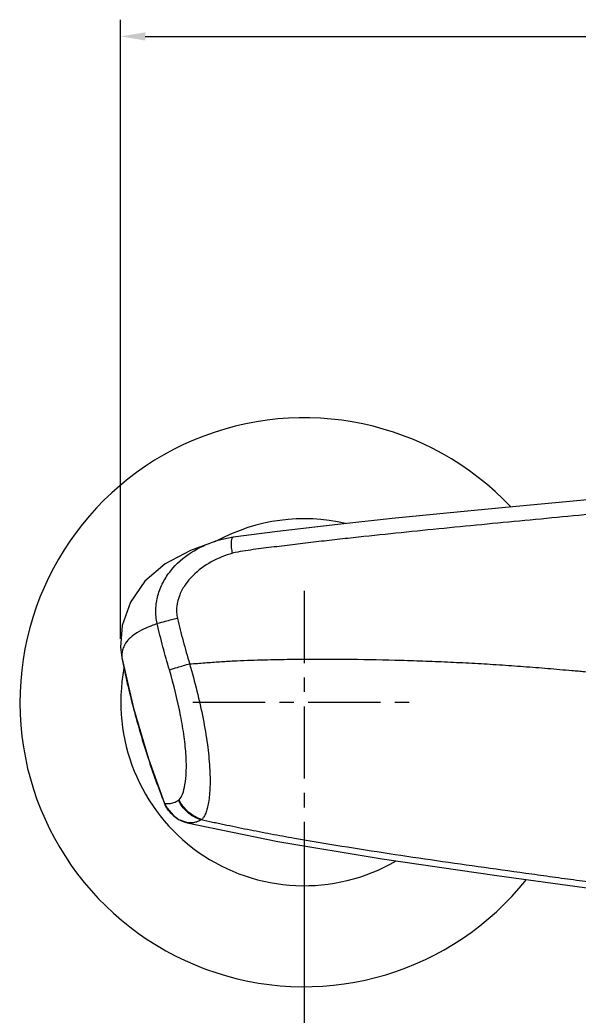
# Model space of a CAD drawing. Extents: x 10556 to 11150, y -6579 to -6159.
# Drawn here: x 10866 to 10933.9, y -6474.9 to -6354.1 of the extents above; entities that cross this region are included whole.
import ezdxf

# ---------------------------------------------------------------- set-up
doc = ezdxf.new("R2010")
doc.units = 0
doc.header["$LTSCALE"] = 7
doc.header["$MEASUREMENT"] = 0
doc.linetypes.add('CENTER', pattern=[2, 1.25, -0.25, 0.25, -0.25])
for name, color, linetype in [('02___PRT_ALL_AXES', 7, 'CONTINUOUS'), ('CL', 1, 'CENTER'), ('D', 2, 'CONTINUOUS'), ('DWG', 7, 'CONTINUOUS')]:
    doc.layers.add(name, color=color, linetype=linetype)

msp = doc.modelspace()

# ---------------------------------------------------------------- linework, layer by layer
at = {"layer": '02___PRT_ALL_AXES'}
for radius, start, end in [(34.5, 43.359, 321.4244), (22.25, 76.9552, 118.2641), (22.25, 169.335, 300.0983)]:
    msp.add_arc((10900.49, -6436.87), radius, start, end, dxfattribs=at)
at = {"layer": 'CL'}
for p, q in [((10900.49, -6423.37), (10900.49, -6450.37)), ((10886.99, -6436.87), (10913.99, -6436.87))]:
    msp.add_line(p, q, dxfattribs=at)
at = {"layer": 'D'}
for p, q in [((10878.21, -6429.18), (10878.21, -6354.12)), ((10881.21, -6356.12), (11069.77, -6356.12)), ((10900.49, -6451.37), (10900.49, -6506.82))]:
    msp.add_line(p, q, dxfattribs=at)
msp.add_solid([(10881.21, -6355.62), (10881.21, -6356.62), (10878.21, -6356.12)], dxfattribs=at)
at = {"layer": 'DWG'}
for p, q in [((10936.65, -6412.15), (10924.94, -6413.24)), ((10924.94, -6413.24), (10916.55, -6414.05)), ((10889.76, -6417.33), (10889.78, -6417.33)), ((10878.21, -6430.18), (10878.21, -6430.2)), ((10878.21, -6430.2), (10878.36, -6431.46)), ((10878.54, -6430.26), (10878.54, -6430.28)), ((10878.36, -6431.46), (10878.36, -6431.46)), ((10883.54, -6449.14), (10883.85, -6449.73)), ((10883.54, -6449.14), (10883.54, -6449.14)), ((10883.85, -6449.73), (10884.58, -6450.58)), ((10884.58, -6450.58), (10885.34, -6451.12)), ((10885.3, -6451.09), (10885.52, -6451.21)), ((10885.34, -6451.12), (10885.3, -6451.09)), ((10886.24, -6451.47), (10885.34, -6451.12)), ((10885.52, -6451.21), (10885.8, -6451.33))]:
    msp.add_line(p, q, dxfattribs=at)
for points in [[(10916.55, -6414.05), (10911.19, -6414.59), (10904.56, -6415.3), (10897.25, -6416.15), (10891.89, -6416.85)], [(10891.89, -6416.85), (10890.18, -6417.21), (10889.75, -6417.33)], [(10889.78, -6417.33), (10886.68, -6418.46), (10883.63, -6420.08), (10881.17, -6422.18), (10879.4, -6424.72), (10878.41, -6427.56), (10878.21, -6430.18)], [(10878.36, -6431.46), (10879.77, -6437.59), (10881.58, -6443.75), (10883.54, -6449.14)], [(10885.8, -6451.33), (10886.05, -6451.42), (10886.21, -6451.47), (10886.28, -6451.48)], [(10886.28, -6451.48), (10897.29, -6453.77), (10909.94, -6455.87), (10923.87, -6457.89), (10939.23, -6459.99), (10957.15, -6461.94), (10975.49, -6462.67)]]:
    msp.add_lwpolyline(points, dxfattribs=at)
for centre, radius, start, end in [((10984.68, -6410.28), 108.41, 191.2704, 194.6385), ((10976.89, -6412.29), 100.36, 194.6483, 198.2034), ((10973.21, -6413.48), 96.5, 198.2157, 201.6859), ((10882.49, -6444.24), 5.31, 301.4691, 302.4098), ((10887.39, -6447.41), 4.23, 226.0064, 240.3966)]:
    msp.add_arc(centre, radius, start, end, dxfattribs=at)
for points, knots in [([(10952.22, -6410.22), (10952.18, -6410.32), (10952.13, -6410.49), (10952.09, -6410.71), (10952.06, -6410.91), (10952.03, -6411.15), (10951.81, -6411.34), (10951.53, -6411.49), (10951.19, -6411.62), (10950.77, -6411.76), (10950.02, -6411.97), (10948.87, -6412.25), (10947.25, -6412.56), (10945.34, -6412.89), (10943.19, -6413.2), (10940.84, -6413.5), (10937.48, -6413.88), (10933.16, -6414.28), (10927.93, -6414.77), (10922.7, -6415.27), (10917.48, -6415.78), (10912.27, -6416.3), (10907.96, -6416.76), (10904.51, -6417.13), (10901.94, -6417.43), (10899.39, -6417.73), (10896.84, -6418.04), (10894.73, -6418.31), (10893.05, -6418.53), (10892.22, -6418.69), (10891.81, -6418.8)], [0, 0, 0, 0, 0.005305, 0.008203, 0.011318, 0.014757, 0.019923, 0.024283, 0.030178, 0.037475, 0.046155, 0.067939, 0.09489, 0.126406, 0.161777, 0.200372, 0.241532, 0.326175, 0.4113, 0.49635, 0.581568, 0.666184, 0.750516, 0.792485, 0.834362, 0.876147, 0.917621, 0.959031, 0.979624, 1, 1, 1, 1]), ([(10886.58, -6432.2), (10886.9, -6432.19), (10887.53, -6432.17), (10888.45, -6432.09), (10889.35, -6432.01), (10890.51, -6431.93), (10891.92, -6431.85), (10894.13, -6431.76), (10896.83, -6431.68), (10900.01, -6431.64), (10903.12, -6431.63), (10907.2, -6431.65), (10911.25, -6431.73), (10915.27, -6431.87), (10918.25, -6431.99), (10921.22, -6432.14), (10924.18, -6432.32), (10927.13, -6432.53), (10929.57, -6432.72), (10931.52, -6432.89), (10932.75, -6433), (10933.75, -6433.08), (10934.66, -6433.15), (10935.61, -6433.28), (10936.57, -6433.48), (10937.38, -6433.71), (10938.15, -6433.94), (10938.93, -6434.17), (10939.69, -6434.41), (10940.42, -6434.67), (10941.09, -6434.94), (10941.69, -6435.2), (10942.24, -6435.44), (10942.91, -6435.73), (10943.74, -6436.03), (10944.73, -6436.28), (10945.71, -6436.38), (10946.65, -6436.29), (10947.53, -6435.94), (10948.31, -6435.29), (10948.87, -6434.55), (10949.24, -6433.8), (10949.59, -6432.91), (10949.99, -6431.75), (10950.43, -6430.35), (10950.83, -6428.97), (10951.22, -6427.64), (10951.67, -6426.02), (10952.07, -6424.51), (10952.36, -6423.12), (10952.52, -6422.27), (10952.65, -6421.58), (10952.74, -6421.03), (10952.77, -6420.58), (10952.76, -6420.22), (10952.77, -6419.93), (10952.79, -6419.75), (10952.82, -6419.65), (10952.84, -6419.61), (10952.87, -6419.58), (10952.91, -6419.58), (10952.95, -6419.61), (10952.98, -6419.65), (10953.03, -6419.7), (10953.06, -6419.75), (10953.11, -6419.77), (10953.16, -6419.76), (10953.21, -6419.74), (10953.27, -6419.69), (10953.36, -6419.62), (10953.52, -6419.47), (10953.67, -6419.27), (10953.85, -6419.06), (10954, -6418.83), (10954.14, -6418.49), (10954.27, -6418.02), (10954.4, -6417.41), (10954.6, -6416.32), (10954.84, -6414.64), (10955.02, -6413.2), (10955.11, -6412.4)], [0, 0, 0, 0, 0.010981, 0.021537, 0.031807, 0.041878, 0.061527, 0.080584, 0.118009, 0.154229, 0.189968, 0.225175, 0.294723, 0.329164, 0.363411, 0.397512, 0.431488, 0.465304, 0.499144, 0.515748, 0.53271, 0.541532, 0.550364, 0.563996, 0.574677, 0.583956, 0.593113, 0.602341, 0.611682, 0.620754, 0.628939, 0.636393, 0.64322, 0.649527, 0.661703, 0.673465, 0.684704, 0.695269, 0.705639, 0.716832, 0.729753, 0.73735, 0.745563, 0.762527, 0.77948, 0.796088, 0.812057, 0.827115, 0.854057, 0.865698, 0.875803, 0.883903, 0.889939, 0.894925, 0.899257, 0.902514, 0.904753, 0.905493, 0.906025, 0.906422, 0.906789, 0.907268, 0.907913, 0.908674, 0.909431, 0.910003, 0.91053, 0.911124, 0.911788, 0.913276, 0.915017, 0.919319, 0.921704, 0.924624, 0.928651, 0.934251, 0.941496, 0.950249, 0.972123, 1, 1, 1, 1]), ([(10891.81, -6418.8), (10891.75, -6418.58), (10891.68, -6418.15), (10891.66, -6417.63), (10891.68, -6417.28), (10891.72, -6417.08), (10891.77, -6416.93), (10891.85, -6416.86), (10891.89, -6416.85)], [0, 0, 0, 0, 0.346064, 0.641579, 0.763143, 0.865763, 0.945158, 1, 1, 1, 1]), ([(10882.66, -6427.34), (10882.53, -6426.78), (10882.42, -6425.62), (10882.68, -6423.91), (10883.32, -6422.32), (10884.56, -6420.44), (10886.68, -6418.59), (10888.71, -6417.66), (10889.76, -6417.33)], [0, 0, 0, 0, 0.128219, 0.255972, 0.382721, 0.508164, 0.754888, 1, 1, 1, 1]), ([(10891.81, -6418.8), (10890.91, -6419.05), (10889.16, -6419.75), (10887.25, -6421.14), (10886.03, -6422.58), (10885.33, -6423.83), (10885.02, -6425.01), (10884.99, -6425.98), (10885.06, -6426.47), (10885.12, -6426.7)], [0, 0, 0, 0, 0.246897, 0.49341, 0.617778, 0.743432, 0.870926, 0.935359, 1, 1, 1, 1]), ([(10885.12, -6426.7), (10884.62, -6426.82), (10883.8, -6427.03), (10882.98, -6427.25), (10882.66, -6427.34)], [0, 0, 0, 0, 0.604512, 1, 1, 1, 1]), ([(10885.12, -6426.7), (10885.22, -6427.17), (10885.44, -6428.09), (10885.8, -6429.46), (10886.18, -6430.84), (10886.45, -6431.74), (10886.58, -6432.2)], [0, 0, 0, 0, 0.249994, 0.499977, 0.74993, 1, 1, 1, 1]), ([(10882.66, -6427.34), (10882.2, -6427.5), (10881.35, -6427.83), (10880, -6428.51), (10879.16, -6429.19), (10878.82, -6429.71)], [0, 0, 0, 0, 0.323604, 0.591094, 1, 1, 1, 1]), ([(10884.14, -6432.95), (10884, -6432.49), (10883.73, -6431.56), (10883.35, -6430.16), (10882.99, -6428.75), (10882.77, -6427.81), (10882.66, -6427.34)], [0, 0, 0, 0, 0.250022, 0.500009, 0.750001, 1, 1, 1, 1]), ([(10878.54, -6430.28), (10878.5, -6430.37), (10878.38, -6430.75), (10878.35, -6431.16), (10878.36, -6431.46)], [0, 0, 0, 0, 0.244359, 1, 1, 1, 1]), ([(10878.82, -6429.71), (10878.79, -6429.76), (10878.69, -6429.93), (10878.6, -6430.12), (10878.54, -6430.26)], [0, 0, 0, 0, 0.254379, 1, 1, 1, 1]), ([(10884.14, -6432.95), (10884.46, -6432.84), (10885.28, -6432.59), (10886.09, -6432.35), (10886.58, -6432.2)], [0, 0, 0, 0, 0.397336, 1, 1, 1, 1]), ([(10885.33, -6448.72), (10885.51, -6448.52), (10885.81, -6447.9), (10886.08, -6446.76), (10886.22, -6445.2), (10886.18, -6443.26), (10885.94, -6440.98), (10885.35, -6437.47), (10884.67, -6434.78), (10884.14, -6432.95)], [0, 0, 0, 0, 0.050483, 0.122776, 0.218847, 0.339922, 0.483699, 0.645796, 1, 1, 1, 1]), ([(10886.58, -6432.2), (10887.22, -6434.4), (10888.04, -6437.65), (10888.76, -6441.88), (10889.04, -6444.64), (10889.1, -6446.99), (10888.96, -6448.65), (10888.75, -6449.7), (10888.57, -6450.29), (10888.35, -6450.75), (10888.17, -6450.99), (10888.07, -6451.08)], [0, 0, 0, 0, 0.356175, 0.519338, 0.664472, 0.786851, 0.88362, 0.921924, 0.953676, 0.979376, 1, 1, 1, 1]), ([(10888.07, -6451.08), (10887.77, -6451), (10887.05, -6450.69), (10886.07, -6449.91), (10885.52, -6449.14), (10885.33, -6448.72)], [0, 0, 0, 0, 0.249564, 0.624847, 1, 1, 1, 1]), ([(10883.54, -6449.14), (10883.56, -6449.14), (10883.6, -6449.15), (10883.68, -6449.16), (10883.8, -6449.17), (10883.98, -6449.17), (10884.18, -6449.15), (10884.42, -6449.12), (10884.8, -6449.02), (10885.07, -6448.87), (10885.26, -6448.76)], [0, 0, 0, 0, 0.028064, 0.060525, 0.138655, 0.235415, 0.351439, 0.485777, 0.637692, 1, 1, 1, 1]), ([(10887.98, -6451.14), (10887.68, -6451.05), (10886.96, -6450.75), (10885.98, -6449.97), (10885.44, -6449.19), (10885.26, -6448.76)], [0, 0, 0, 0, 0.249067, 0.624326, 1, 1, 1, 1]), ([(10965.98, -6449.43), (10965.79, -6449.71), (10965.53, -6450.14), (10965.27, -6450.74), (10965.02, -6451.32), (10964.64, -6452.01), (10964.1, -6452.77), (10963.47, -6453.48), (10962.77, -6454.13), (10962.06, -6454.76), (10961.09, -6455.55), (10959.81, -6456.46), (10958.11, -6457.37), (10956.28, -6458.11), (10954.31, -6458.69), (10952.2, -6459.13), (10949.95, -6459.41), (10947.55, -6459.53), (10945.01, -6459.53), (10942.35, -6459.41), (10939.59, -6459.19), (10936.76, -6458.9), (10933.89, -6458.52), (10931, -6458.13), (10927.15, -6457.59), (10922.34, -6456.92), (10916.56, -6456.11), (10910.8, -6455.26), (10905.05, -6454.36), (10900.27, -6453.56), (10896.45, -6452.87), (10894.08, -6452.41), (10892.18, -6452.03), (10891.01, -6451.77), (10890.07, -6451.58), (10889.14, -6451.4), (10888.44, -6451.24), (10887.98, -6451.14)], [0, 0, 0, 0, 0.012275, 0.018125, 0.023859, 0.035208, 0.04655, 0.058005, 0.069574, 0.081064, 0.092478, 0.11515, 0.138244, 0.16218, 0.187007, 0.212912, 0.240256, 0.269386, 0.300237, 0.332542, 0.366226, 0.400863, 0.43608, 0.471447, 0.506807, 0.577512, 0.648193, 0.718839, 0.789426, 0.859917, 0.895113, 0.930278, 0.947857, 0.965427, 0.974097, 0.982625, 1, 1, 1, 1]), ([(10888.07, -6451.08), (10888.05, -6451.1), (10888.02, -6451.12), (10887.98, -6451.13), (10887.98, -6451.14)], [0, 0, 0, 0, 0.76673, 1, 1, 1, 1]), ([(10887.98, -6451.14), (10887.8, -6451.24), (10887.46, -6451.41), (10886.97, -6451.5), (10886.59, -6451.52), (10886.37, -6451.5), (10886.28, -6451.48)], [0, 0, 0, 0, 0.348464, 0.630381, 0.849716, 1, 1, 1, 1])]:
    msp.add_open_spline(points, degree=3, knots=knots, dxfattribs=at)
for points in [[(10883.92, -6449.84), (10883.77, -6449.62), (10883.64, -6449.38), (10883.54, -6449.14)], [(10884.45, -6450.46), (10884.25, -6450.27), (10884.08, -6450.06), (10883.92, -6449.84)]]:
    msp.add_open_spline(points, degree=3, dxfattribs=at)

doc.saveas('drawing.dxf')
